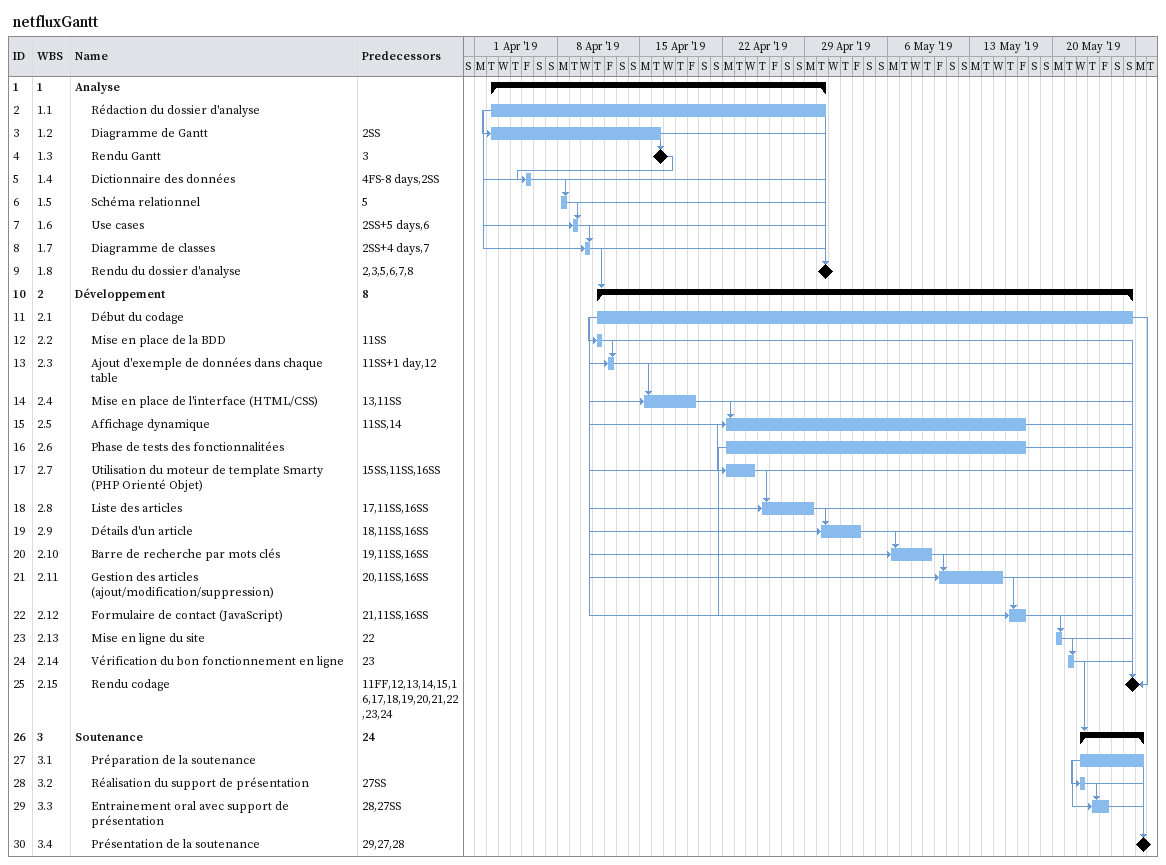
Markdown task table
netfluxGantt

| ID | WBS | Task | Start | Finish | Predecessors |
|---|---|---|---|---|---|
| 1 | 1 | **Analyse** | 2019-04-02 | 2019-04-30 |  |
| 2 | 1.1 | Rédaction du dossier d'analyse | 2019-04-02 | 2019-04-30 |  |
| 3 | 1.2 | Diagramme de Gantt | 2019-04-02 | 2019-04-16 | 2SS |
| 4 | 1.3 | Rendu Gantt (milestone) | 2019-04-16 | 2019-04-16 | 3 |
| 5 | 1.4 | Dictionnaire des données | 2019-04-05 | 2019-04-05 | 4FS-8d, 2SS |
| 6 | 1.5 | Schéma relationnel | 2019-04-08 | 2019-04-08 | 5 |
| 7 | 1.6 | Use cases | 2019-04-09 | 2019-04-09 | 2SS+5d, 6 |
| 8 | 1.7 | Diagramme de classes | 2019-04-10 | 2019-04-10 | 2SS+4d, 7 |
| 9 | 1.8 | Rendu du dossier d'analyse (milestone) | 2019-04-30 | 2019-04-30 | 2, 3, 5, 6, 7, 8 |
| 10 | 2 | **Développement** | 2019-04-11 | 2019-05-26 | 8 |
| 11 | 2.1 | Début du codage | 2019-04-11 | 2019-05-26 |  |
| 12 | 2.2 | Mise en place de la BDD | 2019-04-11 | 2019-04-11 | 11SS |
| 13 | 2.3 | Ajout d'exemple de données dans chaque table | 2019-04-12 | 2019-04-12 | 11SS+1d, 12 |
| 14 | 2.4 | Mise en place de l'interface (HTML/CSS) | 2019-04-15 | 2019-04-19 | 13, 11SS |
| 15 | 2.5 | Affichage dynamique | 2019-04-22 | 2019-05-17 | 11SS, 14 |
| 16 | 2.6 | Phase de tests des fonctionnalitées | 2019-04-22 | 2019-05-17 |  |
| 17 | 2.7 | Utilisation du moteur de template Smarty (PHP Orienté Objet) | 2019-04-22 | 2019-04-24 | 15SS, 11SS, 16SS |
| 18 | 2.8 | Liste des articles | 2019-04-25 | 2019-04-29 | 17, 11SS, 16SS |
| 19 | 2.9 | Détails d'un article | 2019-04-30 | 2019-05-03 | 18, 11SS, 16SS |
| 20 | 2.10 | Barre de recherche par mots clés | 2019-05-06 | 2019-05-09 | 19, 11SS, 16SS |
| 21 | 2.11 | Gestion des articles (ajout/modification/suppression) | 2019-05-10 | 2019-05-15 | 20, 11SS, 16SS |
| 22 | 2.12 | Formulaire de contact (JavaScript) | 2019-05-16 | 2019-05-17 | 21, 11SS, 16SS |
| 23 | 2.13 | Mise en ligne du site | 2019-05-20 | 2019-05-20 | 22 |
| 24 | 2.14 | Vérification du bon fonctionnement en ligne | 2019-05-21 | 2019-05-21 | 23 |
| 25 | 2.15 | Rendu codage (milestone) | 2019-05-26 | 2019-05-26 | 11FF, 12, 13, 14, 15, 16, 17, 18, 19, 20, 21, 22, 23, 24 |
| 26 | 3 | **Soutenance** | 2019-05-22 | 2019-05-27 | 24 |
| 27 | 3.1 | Préparation de la soutenance | 2019-05-22 | 2019-05-27 |  |
| 28 | 3.2 | Réalisation du support de présentation | 2019-05-22 | 2019-05-22 | 27SS |
| 29 | 3.3 | Entrainement oral avec support de présentation | 2019-05-23 | 2019-05-24 | 28, 27SS |
| 30 | 3.4 | Présentation de la soutenance (milestone) | 2019-05-27 | 2019-05-27 | 29, 27, 28 |
